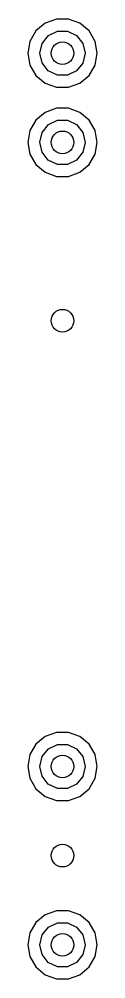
# Model space of a CAD drawing. Extents: x 2.01 to 4.77, y -4.11 to -1.35.
# Drawn here: x 3.8657 to 3.8902, y -2.8959 to -2.5569 of the extents above; entities that cross this region are included whole.
import ezdxf

# ---------------------------------------------------------------- set-up
doc = ezdxf.new("R2010")
doc.units = 0
doc.header["$MEASUREMENT"] = 0
doc.layers.add('BLACK', color=7, linetype='CONTINUOUS')

msp = doc.modelspace()

# ---------------------------------------------------------------- linework, layer by layer
at = {"layer": 'BLACK', "linetype": 'CONTINUOUS'}
for p, q in [((3.87185, -2.55833), (3.8686, -2.56105)), ((3.87583, -2.55688), (3.87185, -2.55833)), ((3.88007, -2.55688), (3.87583, -2.55688)), ((3.88406, -2.55833), (3.88007, -2.55688)), ((3.8873, -2.56105), (3.88406, -2.55833)), ((3.8686, -2.56105), (3.86648, -2.56472)), ((3.87075, -2.56542), (3.87297, -2.56264)), ((3.87297, -2.56264), (3.87618, -2.5611)), ((3.87618, -2.5611), (3.87974, -2.5611)), ((3.87974, -2.5611), (3.88294, -2.56265)), ((3.88294, -2.56265), (3.88516, -2.56543)), ((3.88942, -2.56472), (3.8873, -2.56105)), ((3.86648, -2.56472), (3.86575, -2.5689)), ((3.86995, -2.56888), (3.87075, -2.56542)), ((3.88516, -2.56543), (3.88595, -2.5689)), ((3.89016, -2.5689), (3.88942, -2.56472)), ((3.86575, -2.5689), (3.86648, -2.57307)), ((3.87074, -2.57235), (3.86995, -2.56888)), ((3.88595, -2.56893), (3.88515, -2.57239)), ((3.88595, -2.5689), (3.88595, -2.56893)), ((3.88942, -2.57307), (3.89016, -2.5689)), ((3.87295, -2.57514), (3.87074, -2.57235)), ((3.88515, -2.57239), (3.88292, -2.57517)), ((3.86648, -2.57307), (3.8686, -2.57674)), ((3.87615, -2.57669), (3.87295, -2.57514)), ((3.88292, -2.57517), (3.87971, -2.5767)), ((3.8873, -2.57674), (3.88942, -2.57307)), ((3.8686, -2.57674), (3.87185, -2.57947)), ((3.87185, -2.57947), (3.87583, -2.58092)), ((3.87971, -2.5767), (3.87615, -2.57669)), ((3.88007, -2.58092), (3.88406, -2.57947)), ((3.88406, -2.57947), (3.8873, -2.57674)), ((3.87583, -2.58092), (3.88007, -2.58092)), ((3.87185, -2.58982), (3.8686, -2.59255)), ((3.87583, -2.58837), (3.87185, -2.58982)), ((3.88007, -2.58837), (3.87583, -2.58837)), ((3.88406, -2.58982), (3.88007, -2.58837)), ((3.8873, -2.59255), (3.88406, -2.58982)), ((3.8686, -2.59255), (3.86648, -2.59622)), ((3.87297, -2.59413), (3.87618, -2.59259)), ((3.87618, -2.59259), (3.87974, -2.5926)), ((3.87974, -2.5926), (3.88294, -2.59414)), ((3.88942, -2.59622), (3.8873, -2.59255)), ((3.86648, -2.59622), (3.86575, -2.60039)), ((3.87075, -2.59691), (3.87297, -2.59413)), ((3.88294, -2.59414), (3.88516, -2.59692)), ((3.89016, -2.60039), (3.88942, -2.59622)), ((3.86995, -2.60038), (3.87075, -2.59691)), ((3.88516, -2.59692), (3.88595, -2.60039)), ((3.86575, -2.60039), (3.86648, -2.60457)), ((3.87074, -2.60385), (3.86995, -2.60038)), ((3.88595, -2.60042), (3.88515, -2.60389)), ((3.88595, -2.60039), (3.88595, -2.60042)), ((3.88942, -2.60457), (3.89016, -2.60039)), ((3.86648, -2.60457), (3.8686, -2.60824)), ((3.87295, -2.60664), (3.87074, -2.60385)), ((3.87615, -2.60819), (3.87295, -2.60664)), ((3.88292, -2.60666), (3.87971, -2.6082)), ((3.88515, -2.60389), (3.88292, -2.60666)), ((3.8873, -2.60824), (3.88942, -2.60457)), ((3.8686, -2.60824), (3.87185, -2.61096)), ((3.87971, -2.6082), (3.87615, -2.60819)), ((3.88406, -2.61096), (3.8873, -2.60824)), ((3.87185, -2.61096), (3.87583, -2.61241)), ((3.87583, -2.61241), (3.88007, -2.61241)), ((3.88007, -2.61241), (3.88406, -2.61096)), ((3.87185, -2.8103), (3.8686, -2.81302)), ((3.87583, -2.80885), (3.87185, -2.8103)), ((3.88007, -2.80885), (3.87583, -2.80885)), ((3.88406, -2.8103), (3.88007, -2.80885)), ((3.8873, -2.81302), (3.88406, -2.8103)), ((3.8686, -2.81302), (3.86648, -2.81669)), ((3.87297, -2.81461), (3.87618, -2.81306)), ((3.87618, -2.81306), (3.87974, -2.81307)), ((3.87974, -2.81307), (3.88294, -2.81461)), ((3.88942, -2.81669), (3.8873, -2.81302)), ((3.86648, -2.81669), (3.86575, -2.82087)), ((3.87075, -2.81738), (3.87297, -2.81461)), ((3.88294, -2.81461), (3.88516, -2.8174)), ((3.89016, -2.82087), (3.88942, -2.81669)), ((3.86995, -2.82085), (3.87075, -2.81738)), ((3.88516, -2.8174), (3.88595, -2.82087)), ((3.86575, -2.82087), (3.86648, -2.82504)), ((3.87074, -2.82432), (3.86995, -2.82085)), ((3.88595, -2.82089), (3.88515, -2.82436)), ((3.88595, -2.82087), (3.88595, -2.82089)), ((3.88942, -2.82504), (3.89016, -2.82087)), ((3.86648, -2.82504), (3.8686, -2.82871)), ((3.87295, -2.82711), (3.87074, -2.82432)), ((3.87615, -2.82866), (3.87295, -2.82711)), ((3.88292, -2.82714), (3.87971, -2.82867)), ((3.88515, -2.82436), (3.88292, -2.82714)), ((3.8873, -2.82871), (3.88942, -2.82504)), ((3.8686, -2.82871), (3.87185, -2.83144)), ((3.87971, -2.82867), (3.87615, -2.82866)), ((3.88406, -2.83144), (3.8873, -2.82871)), ((3.87185, -2.83144), (3.87583, -2.83289)), ((3.87583, -2.83289), (3.88007, -2.83289)), ((3.88007, -2.83289), (3.88406, -2.83144)), ((3.87185, -2.87329), (3.8686, -2.87601)), ((3.87583, -2.87184), (3.87185, -2.87329)), ((3.88007, -2.87184), (3.87583, -2.87184)), ((3.88406, -2.87329), (3.88007, -2.87184)), ((3.8873, -2.87601), (3.88406, -2.87329)), ((3.8686, -2.87601), (3.86648, -2.87968)), ((3.87075, -2.88038), (3.87297, -2.8776)), ((3.87297, -2.8776), (3.87618, -2.87606)), ((3.87618, -2.87606), (3.87974, -2.87606)), ((3.87974, -2.87606), (3.88294, -2.87761)), ((3.88294, -2.87761), (3.88516, -2.88039)), ((3.88942, -2.87968), (3.8873, -2.87601)), ((3.86648, -2.87968), (3.86575, -2.88386)), ((3.86995, -2.88384), (3.87075, -2.88038)), ((3.88516, -2.88039), (3.88595, -2.88386)), ((3.89016, -2.88386), (3.88942, -2.87968)), ((3.86575, -2.88386), (3.86648, -2.88803)), ((3.87074, -2.88731), (3.86995, -2.88384)), ((3.88595, -2.88389), (3.88515, -2.88735)), ((3.88595, -2.88386), (3.88595, -2.88389)), ((3.88942, -2.88803), (3.89016, -2.88386)), ((3.86648, -2.88803), (3.8686, -2.8917)), ((3.87295, -2.8901), (3.87074, -2.88731)), ((3.88515, -2.88735), (3.88292, -2.89013)), ((3.8873, -2.8917), (3.88942, -2.88803)), ((3.87615, -2.89165), (3.87295, -2.8901)), ((3.87971, -2.89166), (3.87615, -2.89165)), ((3.88292, -2.89013), (3.87971, -2.89166)), ((3.8686, -2.8917), (3.87185, -2.89443)), ((3.87185, -2.89443), (3.87583, -2.89588)), ((3.88007, -2.89588), (3.88406, -2.89443)), ((3.88406, -2.89443), (3.8873, -2.8917)), ((3.87583, -2.89588), (3.88007, -2.89588))]:
    msp.add_line(p, q, dxfattribs=at)
at = {"layer": 'BLACK'}
for centre in [(3.87795, -2.5689), (3.87795, -2.60039), (3.87795, -2.66339), (3.87795, -2.82087), (3.87795, -2.85236), (3.87795, -2.88386)]:
    msp.add_circle(centre, 0.004, dxfattribs=at)

doc.saveas('drawing.dxf')
